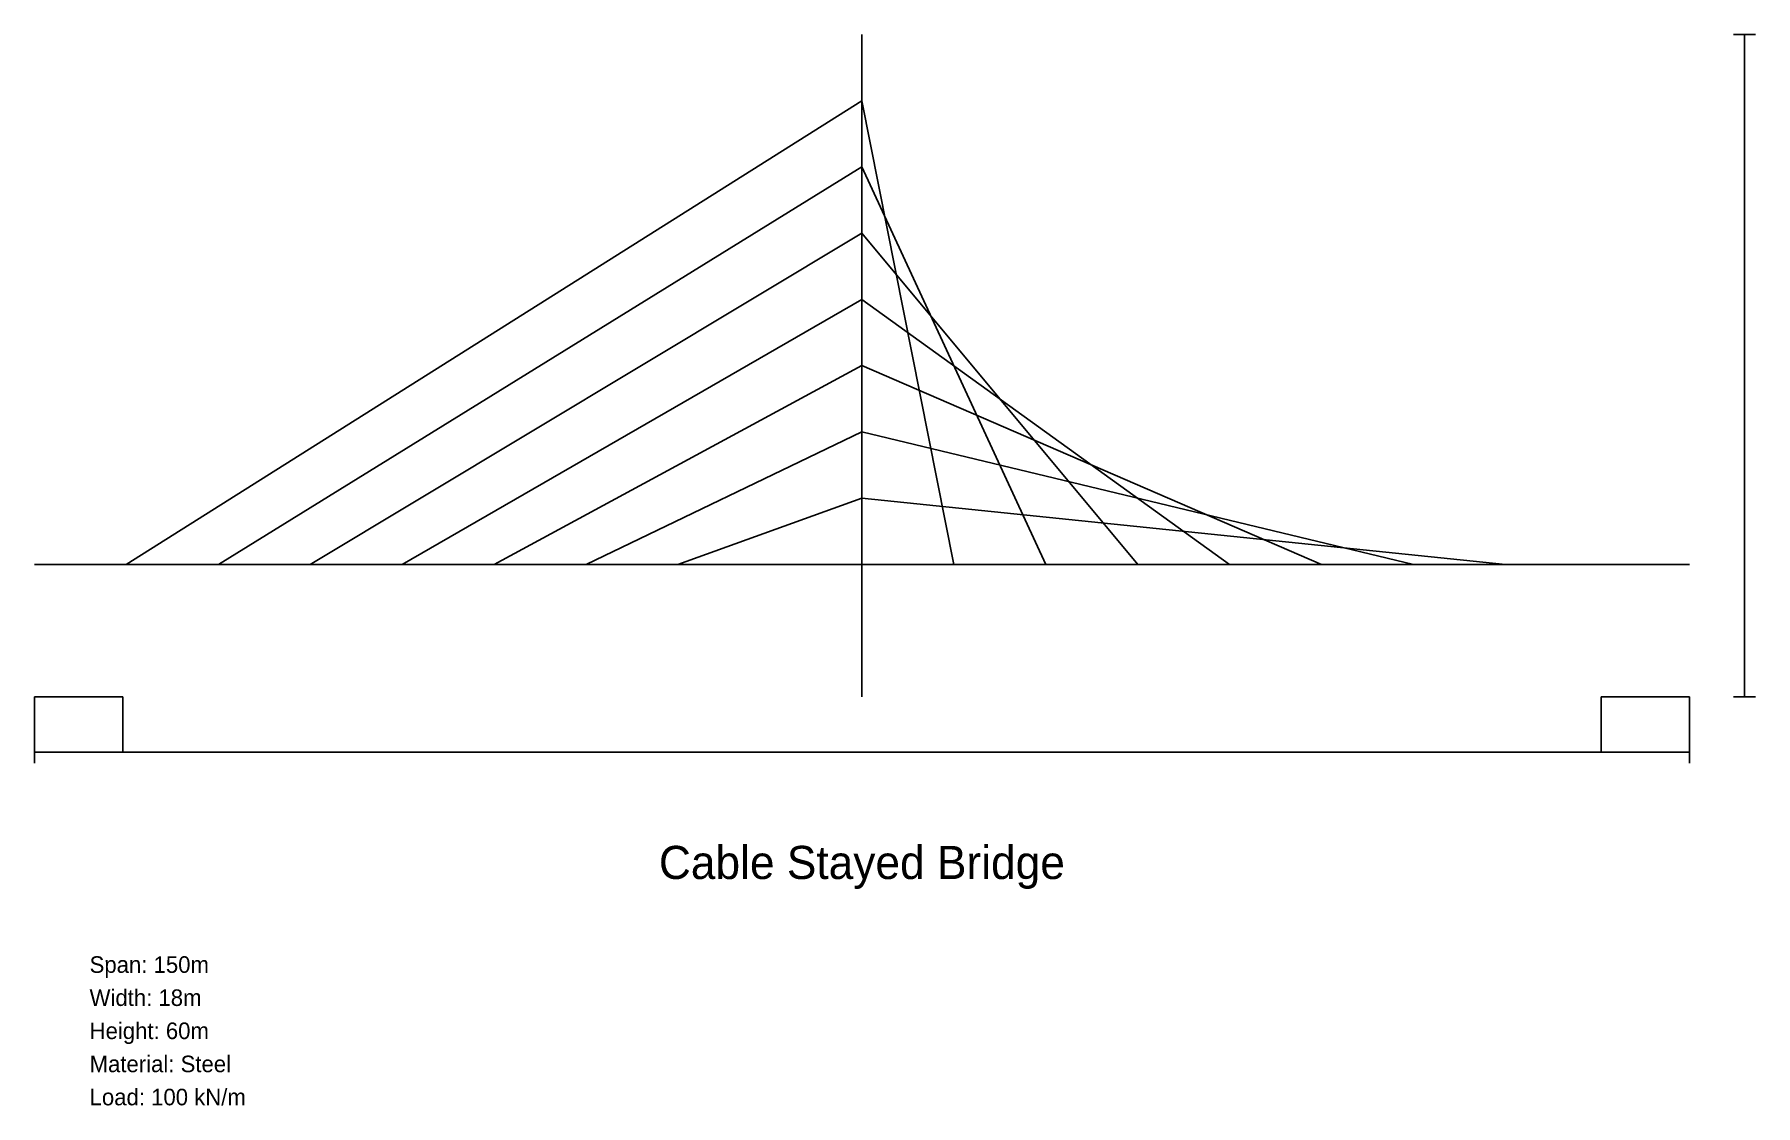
# Model space of a CAD drawing. Header units: metres. Extents: x 0 to 156, y -37 to 60.
import ezdxf
from ezdxf.enums import TextEntityAlignment as Align

# ---------------------------------------------------------------- set-up
doc = ezdxf.new("R2010")
doc.units = ezdxf.units.M
for name, color, linetype in [('DECK', 3, 'Continuous'), ('DIMENSIONS', 5, 'Continuous'), ('FOUNDATION', 2, 'Continuous'), ('STRUCTURE', 1, 'Continuous'), ('TEXT', 7, 'Continuous')]:
    doc.layers.add(name, color=color, linetype=linetype)

msp = doc.modelspace()

# ---------------------------------------------------------------- linework, layer by layer
at = {"layer": 'DECK'}
msp.add_line((0, 12), (150, 12), dxfattribs=at)
at = {"layer": 'DIMENSIONS'}
for p, q in [((154, 60), (156, 60)), ((155, 0), (155, 60)), ((154, 0), (156, 0)), ((0, -6), (0, -4)), ((150, -6), (150, -4)), ((0, -5), (150, -5))]:
    msp.add_line(p, q, dxfattribs=at)
at = {"layer": 'FOUNDATION'}
for points in [[(0, 0), (8, 0), (8, -5), (0, -5), (0, 0)], [(142, 0), (150, 0), (150, -5), (142, -5), (142, 0)]]:
    msp.add_lwpolyline(points, dxfattribs=at)
at = {"layer": 'STRUCTURE'}
for p, q in [((75, 0), (75, 60)), ((8.33, 12), (75, 54)), ((83.33, 12), (75, 54)), ((16.67, 12), (75, 48)), ((91.67, 12), (75, 48)), ((25, 12), (75, 42)), ((100, 12), (75, 42)), ((33.33, 12), (75, 36)), ((108.33, 12), (75, 36)), ((41.67, 12), (75, 30)), ((116.67, 12), (75, 30)), ((50, 12), (75, 24)), ((125, 12), (75, 24)), ((58.33, 12), (75, 18)), ((133.33, 12), (75, 18)), ((66.67, 12), (75, 12)), ((141.67, 12), (75, 12))]:
    msp.add_line(p, q, dxfattribs=at)

# ---------------------------------------------------------------- texts
at = {"layer": 'TEXT'}
msp.add_text('Cable Stayed Bridge', height=3, dxfattribs=at).set_placement((75, -15), align=Align.MIDDLE_CENTER)
for s, p in [('Span: 150m', (5, -25)), ('Width: 18m', (5, -28)), ('Height: 60m', (5, -31)), ('Material: Steel', (5, -34)), ('Load: 100 kN/m', (5, -37))]:
    msp.add_text(s, height=1.5, dxfattribs=at).set_placement(p)

doc.saveas('drawing.dxf')
